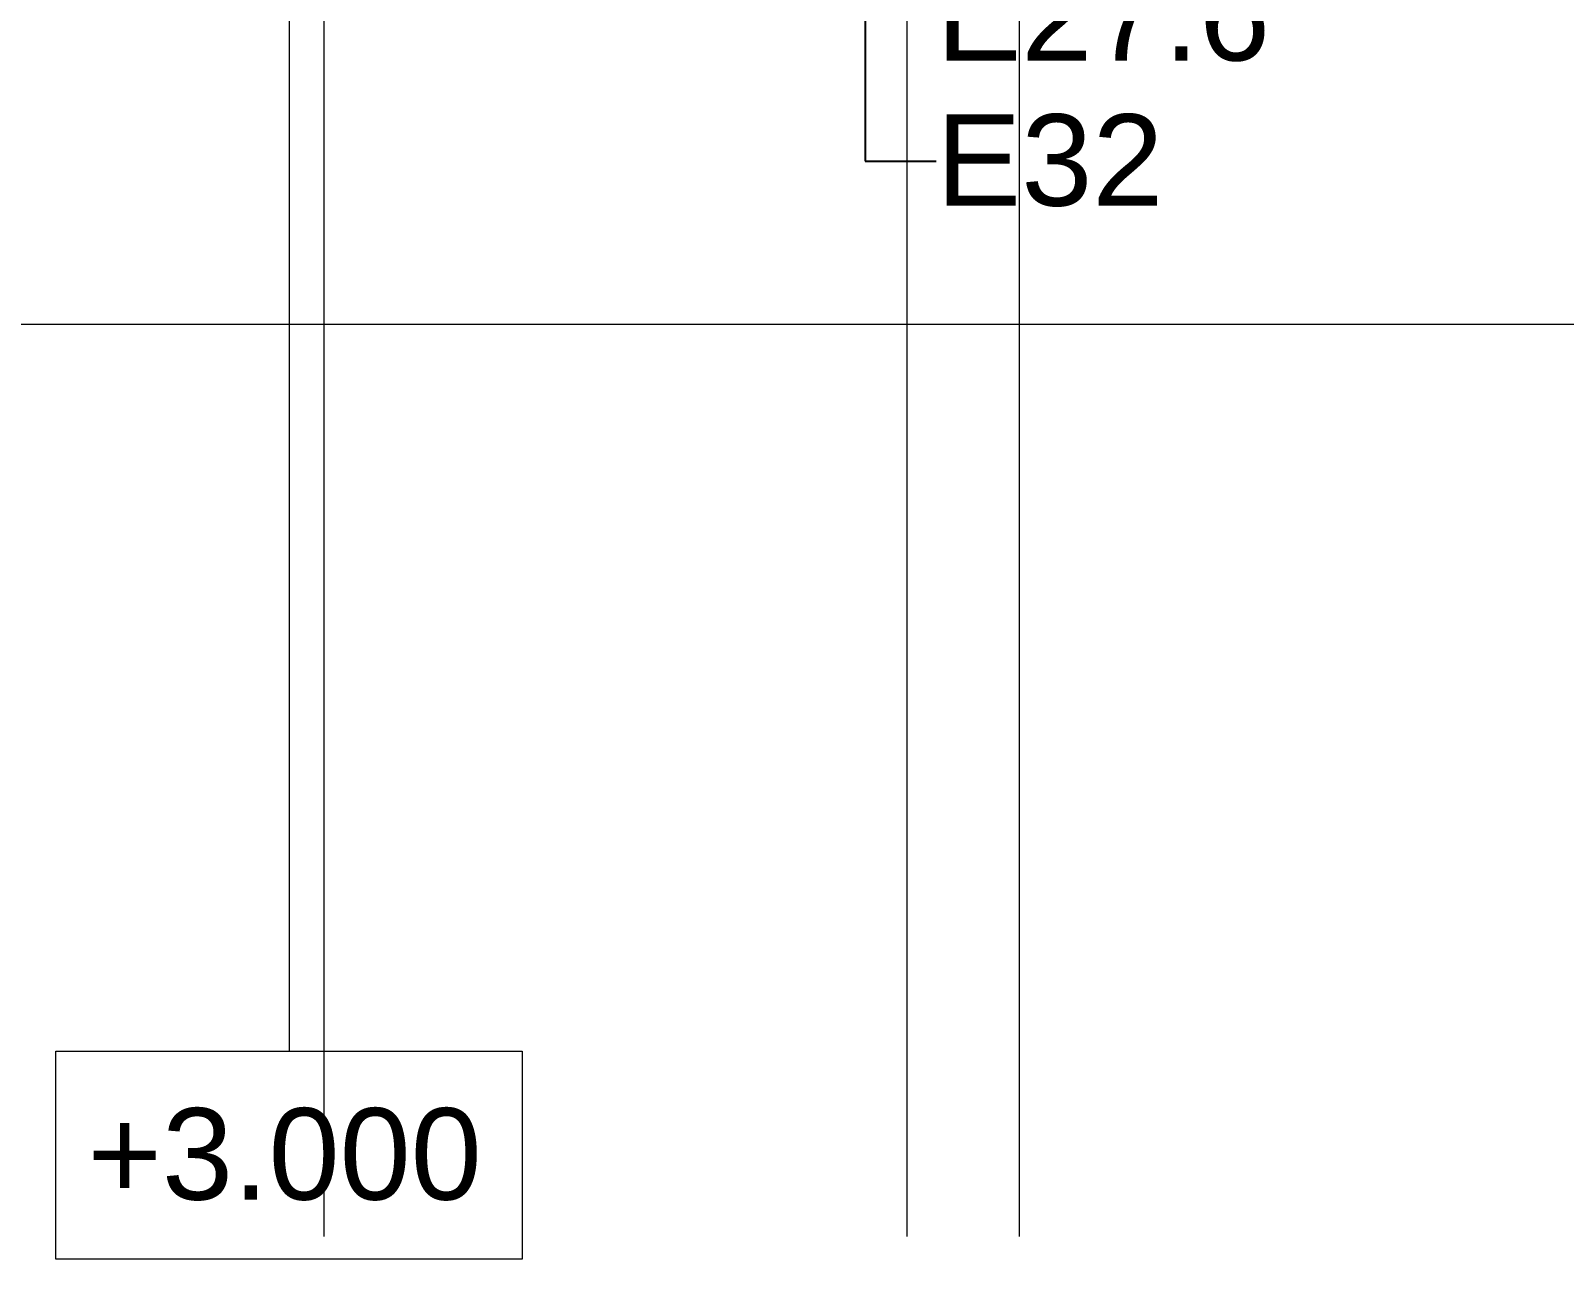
# Model space of a CAD drawing. Header units: millimetres. Extents: x -962357 to -591933, y -35273 to 59420.
# Drawn here: x -863492 to -838349, y -31113 to -10977 of the extents above; entities that cross this region are included whole.
import ezdxf

# ---------------------------------------------------------------- set-up
doc = ezdxf.new("R2010")
doc.units = ezdxf.units.MM
doc.linetypes.add('DPA_Grid _ Level 100', pattern=[10, 5.5, -1.6, 1.3, -1.6])
for name, color, linetype, lineweight in [('A-ROOM-IDEN', 3, 'Continuous', 25), ('G-ANNO-TEXT', 3, 'Continuous', 9), ('S-GRID', 251, 'Continuous', 9)]:
    doc.layers.add(name, color=color, linetype=linetype, lineweight=lineweight)
doc.styles.add('Arial_1', font='arial.ttf', dxfattribs={"height": 1500})

msp = doc.modelspace()

# ---------------------------------------------------------------- linework, layer by layer
at = {"layer": 'A-ROOM-IDEN'}
for p, q in [((-849809.7, 70), (-849809.7, -13118.3)), ((-849809.7, -13118.3), (-848649, -13118.3))]:
    msp.add_line(p, q, dxfattribs=at)
at = {"layer": 'G-ANNO-TEXT', "color": 250}
msp.add_line((-859255.7, -1996.5), (-859255.7, -27700.9), dxfattribs=at)
at = {"layer": 'G-ANNO-TEXT', "color": 250, "flags": 128}
msp.add_lwpolyline([(-863079.2, -27700.9), (-855432.2, -27700.9), (-855432.2, -31112.9), (-863079.2, -31112.9)], close=True, dxfattribs=at)
at = {"layer": 'S-GRID', "linetype": 'DPA_Grid _ Level 100'}
for p, q in [((-858680, -30741.3), (-858680, 54920.2)), ((-847280, -30741.3), (-847280, 54920.2)), ((-849125, -30741.3), (-849125, 53809.2)), ((-603146.2, -15795), (-957857, -15795))]:
    msp.add_line(p, q, dxfattribs=at)

# ---------------------------------------------------------------- texts
at = {"layer": 'A-ROOM-IDEN', "lineweight": 9, "char_height": 1500, "attachment_point": 1, "style": 'Arial_1'}
for s, insert, width in [('E27.6', (-848648, -9966.6), 6774.259), ('E32', (-848649, -12346.6), 4609.703)]:
    msp.add_mtext(s, dxfattribs=dict(at, insert=insert, width=width))
at = {"layer": 'G-ANNO-TEXT', "color": 7, "insert": (-862563.2, -28635.2), "char_height": 1500, "width": 7976.791, "attachment_point": 1, "style": 'Arial_1'}
msp.add_mtext('+3.000', dxfattribs=at)

doc.saveas('drawing.dxf')
